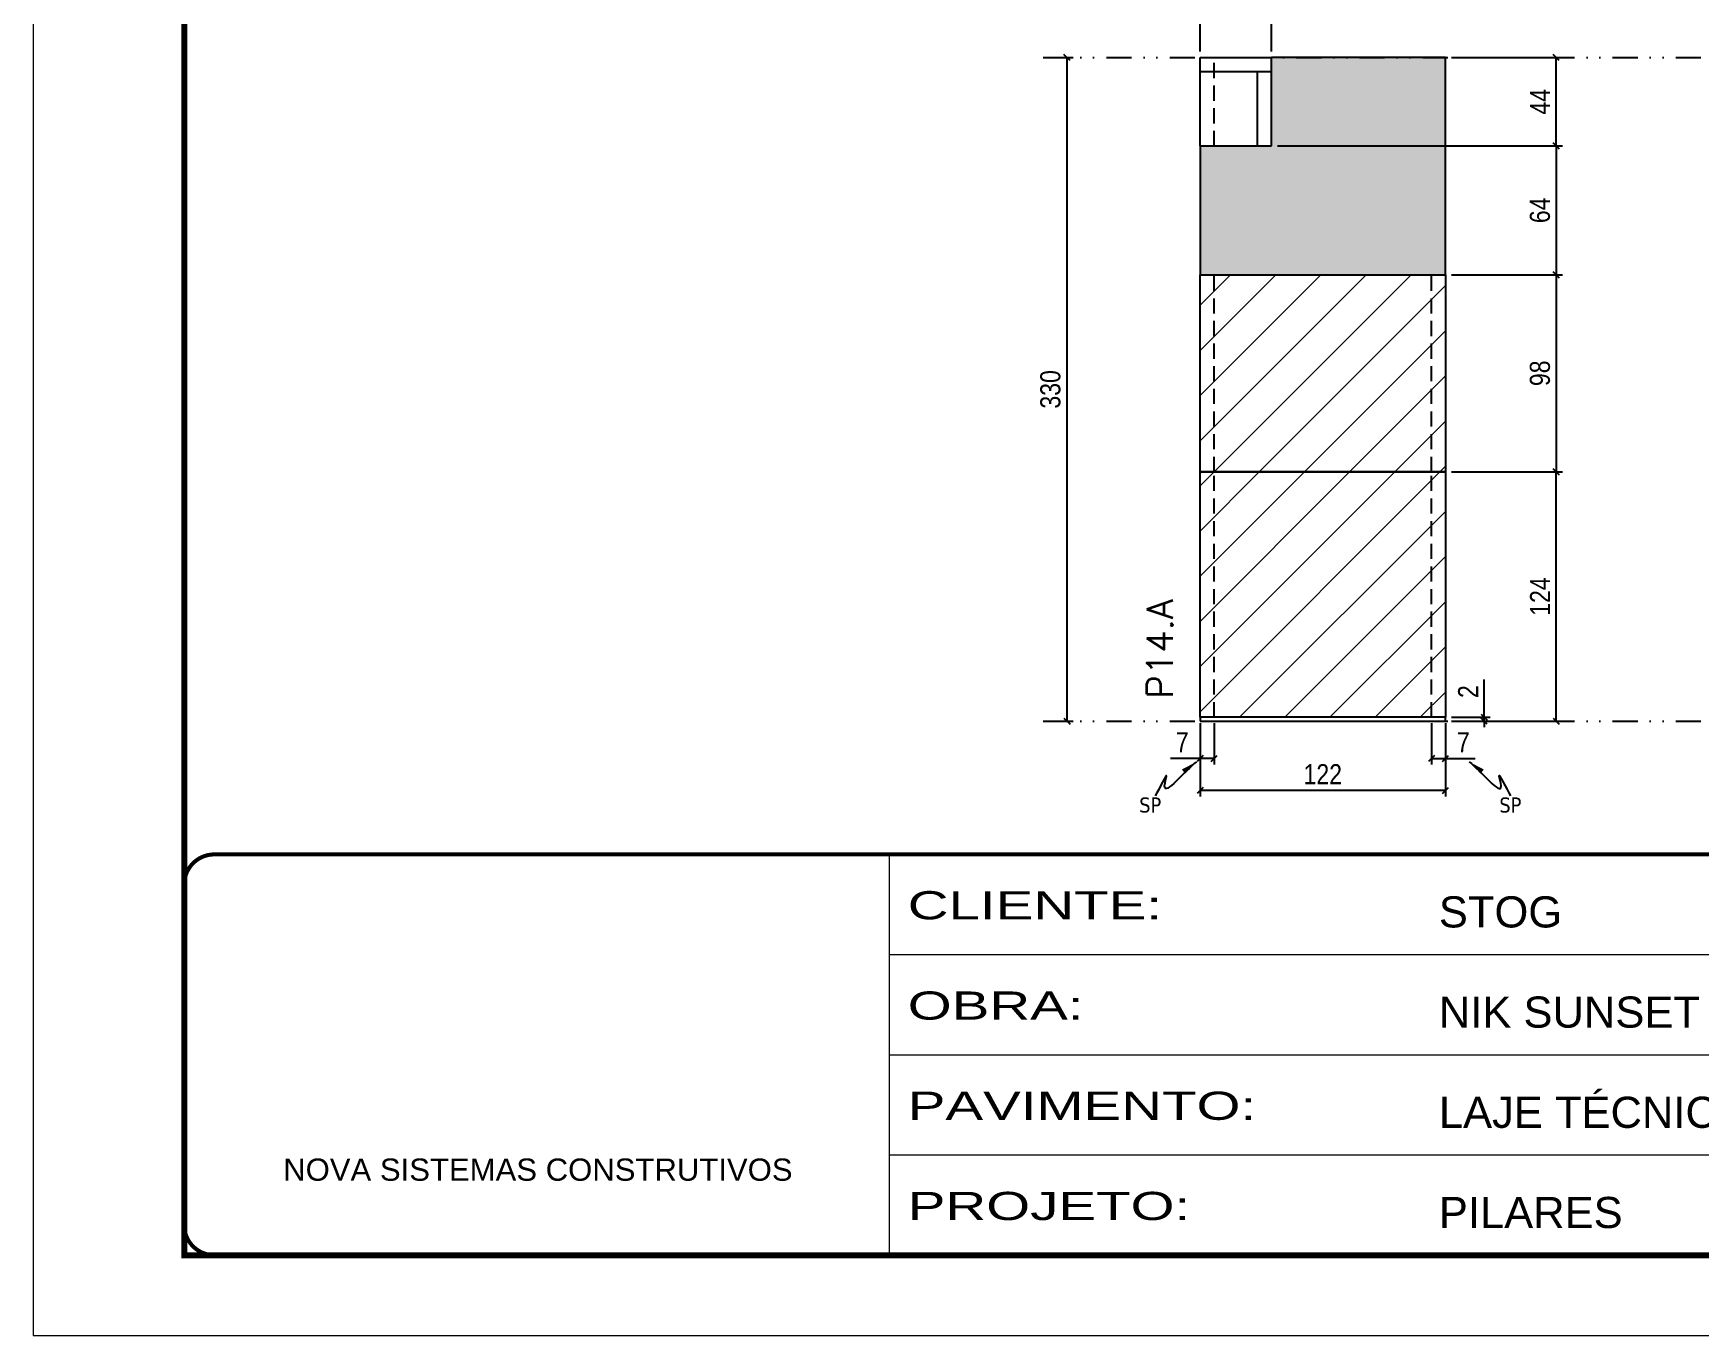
# Model space of a CAD drawing. Extents: x 808 to 7089, y -98 to 17032.
# Drawn here: x 5577 to 6405, y 12537 to 13184 of the extents above; entities that cross this region are included whole.
import ezdxf

# ---------------------------------------------------------------- set-up
doc = ezdxf.new("R2010")
doc.units = 0
for name, pattern in [('CONTINUO', [0]), ('DASHED', [0.75, 0.5, -0.25]), ('DIVIDE2', [0.625, 0.25, -0.125, 0, -0.125, 0, -0.125]), ('HIDDEN', [0.375, 0.25, -0.125])]:
    doc.linetypes.add(name, pattern=pattern)
for name, color, linetype in [('COTA', 241, 'Continuous'), ('Nível', 160, 'Continuous'), ('Painéis', 200, 'Continuous'), ('SARR_2.2x7', 40, 'Continuous'), ('Sarrafo de Pressão', 42, 'HIDDEN'), ('texto', 7, 'Continuous')]:
    doc.layers.add(name, color=color, linetype=linetype)
for name, color, linetype, lineweight in [('Folhas', 255, 'Continuous', 9), ('REAPROVEITAMENTO', 251, 'Continuous', 9), ('SARRAFO DE PRESSAO', 251, 'DASHED', 9), ('Texto Seção', 7, 'Continuous', 15)]:
    doc.layers.add(name, color=color, linetype=linetype, lineweight=lineweight)
doc.styles.add('ARIAL', font='arial.ttf')
doc.styles.add('COTA TECNICA', font='techl___.ttf', dxfattribs={"height": 10})
doc.styles.add('COTA TECNICA-50', font='techl___.ttf', dxfattribs={"height": 10})
doc.styles.add('REGUA-120', font='ROMANS.shx', dxfattribs={"height": 15})
doc.styles.get("Standard").update_dxf_attribs({"font": 'arial.ttf'})
doc.styles.add('Tecnologia', font='')
doc.styles.get('Tecnologia').set_extended_font_data('Forgotten Futurist')
doc.dimstyles.new('COTA PAINEL-50', dxfattribs={"dimtxt": 10, "dimasz": 3, "dimexe": 3, "dimexo": 3, "dimgap": 3, "dimtad": 1, "dimdec": 1, "dimzin": 12, "dimdsep": 46, "dimtxsty": 'COTA TECNICA-50', "dimblk1": 'OBLIQUE', "dimblk2": 'OBLIQUE', "dimsah": 1, "dimcen": 0.9, "dimclrd": 4, "dimclre": 4, "dimclrt": 240, "dimadec": 1, "dimazin": 3, "dimtfac": 1, "dimtdec": 1, "dimtmove": 0, "dimatfit": 3, "dimfxl": 1, "dimtolj": 1, "dimtzin": 12, "dimarcsym": 0})
doc.dimstyles.new('PAINEL', dxfattribs={"dimtxt": 10, "dimasz": 3, "dimexe": 3, "dimexo": 3, "dimgap": 3, "dimtad": 1, "dimdec": 1, "dimzin": 12, "dimdsep": 46, "dimtxsty": 'COTA TECNICA', "dimblk1": 'OBLIQUE', "dimblk2": 'OBLIQUE', "dimsah": 1, "dimcen": 0.9, "dimclrd": 4, "dimclre": 4, "dimclrt": 240, "dimadec": 1, "dimazin": 3, "dimtfac": 1, "dimtdec": 1, "dimtmove": 0, "dimatfit": 3, "dimfxl": 1, "dimtolj": 1, "dimtzin": 12, "dimarcsym": 0})
doc.dimstyles.get("Standard").update_dxf_attribs({"dimtxt": 0.18, "dimasz": 0.18, "dimexe": 0.18, "dimexo": 0.0625, "dimgap": 0.09, "dimtad": 0, "dimtih": 1, "dimtoh": 1, "dimdec": 4, "dimzin": 0, "dimdsep": 46, "dimtxsty": 'Standard', "dimcen": 0.09, "dimadec": 0, "dimazin": 0, "dimtfac": 1, "dimtdec": 4, "dimtofl": 0, "dimtmove": 0, "dimatfit": 3, "dimfxl": 1, "dimtolj": 1, "dimtzin": 0, "dimarcsym": 0})

# ---------------------------------------------------------------- blocks, each defined once
blk = doc.blocks.new('9999999999')
at = {"color": 30, "linetype": 'CONTINUO'}
for p, q in [((98564.56, 34230.21), (98564.56, 34429.45)), ((98564.56, 34379.64), (99583.98, 34379.64)), ((98564.56, 34329.83), (99487.98, 34329.83)), ((98564.56, 34280.02), (99487.98, 34280.02))]:
    blk.add_line(p, q, dxfattribs=at)
at = {"color": 30, "linetype": 'CONTINUO', "const_width": 2}
blk.add_lwpolyline([(99583.98, 34230.21), (99583.98, 34414.45, 0.414214), (99568.98, 34429.45), (98228.98, 34429.45, 0.414214), (98213.98, 34414.45), (98213.98, 34245.21, 0.414214), (98228.98, 34230.21), (99583.98, 34230.21)], format="xyb", dxfattribs=at)
at = {"layer": 'Folhas'}
blk.add_lwpolyline([(98138.98, 34190.21), (99623.98, 34190.21), (99623.98, 35240.21), (98138.98, 35240.21)], close=True, dxfattribs=at)
at = {"layer": 'Folhas', "color": 30, "const_width": 3}
blk.add_lwpolyline([(98213.98, 34230.21), (99583.98, 34230.21), (99583.98, 35200.21), (98213.98, 35200.21)], close=True, dxfattribs=at)
at = {"color": 7, "linetype": 'Continuous', "ltscale": 5, "style": 'ARIAL'}
for s, height, p in [('STOG', 15.483, (98837.68, 34393.13)), ('NIK SUNSET', 15.483, (98837.68, 34343.32)), ('LAJE TÉCNICA', 15.4829, (98837.68, 34293.51)), ('NOVA SISTEMAS CONSTRUTIVOS', 11.0592, (98263.19, 34267.21)), ('PILARES', 15.483, (98837.68, 34243.7))]:
    blk.add_text(s, height=height, dxfattribs=at).set_placement(p)
at = {"layer": 'Folhas', "color": 7, "style": 'Tecnologia', "width": 1.5}
for s, p in [('CLIENTE:', (98573.65, 34397.17)), ('OBRA:', (98573.65, 34347.31)), ('PAVIMENTO:', (98573.65, 34297.5)), ('PROJETO:', (98573.65, 34247.69))]:
    blk.add_text(s, height=14, dxfattribs=at).set_placement(p)
blk = doc.blocks.new('_Oblique')
at = {"color": 0, "linetype": 'ByBlock', "lineweight": -2}
blk.add_line((-0.5, -0.5), (0.5, 0.5), dxfattribs=at)
blk = doc.blocks.new('*D463')
at = {"layer": 'COTA', "color": 4, "lineweight": -2, "transparency": 16777216}
for p, q in [((6081.66, 13172.17), (6093.51, 13172.17)), ((6090.51, 12842.17), (6090.51, 13172.17)), ((6081.66, 12842.17), (6093.51, 12842.17))]:
    blk.add_line(p, q, dxfattribs=at)
at = {"layer": 'Defpoints', "color": 0, "transparency": 16777216}
for p in [(6078.66, 13172.17), (6090.51, 13172.17), (6078.66, 12842.17)]:
    blk.add_point(p, dxfattribs=at)
at = {"layer": 'COTA', "color": 4, "lineweight": -2, "transparency": 16777216, "xscale": 3, "yscale": 3, "zscale": 3}
for p, rotation in [((6090.51, 13172.17), 90), ((6090.51, 12842.17), 270)]:
    blk.add_blockref('_Oblique', p, dxfattribs=dict(at, rotation=rotation))
at = {"layer": 'COTA', "color": 240, "transparency": 16777216, "insert": (6082.29, 13007.17), "char_height": 10, "attachment_point": 5, "rotation": 90, "style": 'COTA TECNICA-50'}
blk.add_mtext('\\A1;330', dxfattribs=at)
blk = doc.blocks.new('*D435')
at = {"layer": 'COTA', "color": 4, "lineweight": -2, "transparency": 16777216}
for p, q in [((6156.66, 12841.17), (6156.66, 12804.8)), ((6278.66, 12841.17), (6278.66, 12804.8)), ((6278.66, 12807.8), (6156.66, 12807.8))]:
    blk.add_line(p, q, dxfattribs=at)
at = {"layer": 'Defpoints', "color": 0, "transparency": 16777216}
for p in [(6156.66, 12844.17), (6278.66, 12844.17), (6156.66, 12807.8)]:
    blk.add_point(p, dxfattribs=at)
at = {"layer": 'COTA', "color": 4, "lineweight": -2, "transparency": 16777216, "xscale": 3, "yscale": 3, "zscale": 3, "rotation": 180}
blk.add_blockref('_Oblique', (6156.66, 12807.8), dxfattribs=at)
at = {"layer": 'COTA', "color": 4, "lineweight": -2, "transparency": 16777216, "xscale": 3, "yscale": 3, "zscale": 3}
blk.add_blockref('_Oblique', (6278.66, 12807.8), dxfattribs=at)
at = {"layer": 'COTA', "color": 240, "transparency": 16777216, "insert": (6217.66, 12815.86), "char_height": 10, "attachment_point": 5, "style": 'COTA TECNICA'}
blk.add_mtext('\\A1;122', dxfattribs=at)
blk = doc.blocks.new('*D436')
at = {"layer": 'COTA', "color": 4, "lineweight": -2, "transparency": 16777216}
for p, q in [((6271.66, 12841.17), (6271.66, 12820.66)), ((6278.66, 12839.17), (6278.66, 12820.66)), ((6271.66, 12823.66), (6278.66, 12823.66)), ((6278.66, 12823.66), (6293.39, 12823.66))]:
    blk.add_line(p, q, dxfattribs=at)
at = {"layer": 'Defpoints', "color": 0, "transparency": 16777216}
for p in [(6271.66, 12844.17), (6278.66, 12842.17), (6278.66, 12823.66)]:
    blk.add_point(p, dxfattribs=at)
at = {"layer": 'COTA', "color": 4, "lineweight": -2, "transparency": 16777216, "xscale": 3, "yscale": 3, "zscale": 3, "rotation": 180}
blk.add_blockref('_Oblique', (6271.66, 12823.66), dxfattribs=at)
at = {"layer": 'COTA', "color": 4, "lineweight": -2, "transparency": 16777216, "xscale": 3, "yscale": 3, "zscale": 3}
blk.add_blockref('_Oblique', (6278.66, 12823.66), dxfattribs=at)
at = {"layer": 'COTA', "color": 240, "transparency": 16777216, "insert": (6287.53, 12831.73), "char_height": 10, "attachment_point": 5, "style": 'COTA TECNICA-50'}
blk.add_mtext('\\A1;7', dxfattribs=at)
blk = doc.blocks.new('*D437')
at = {"layer": 'COTA', "color": 4, "lineweight": -2, "transparency": 16777216}
for p, q in [((6163.66, 12841.17), (6163.66, 12820.66)), ((6156.66, 12839.17), (6156.66, 12820.66)), ((6156.66, 12823.66), (6141.93, 12823.66)), ((6163.66, 12823.66), (6156.66, 12823.66))]:
    blk.add_line(p, q, dxfattribs=at)
at = {"layer": 'Defpoints', "color": 0, "transparency": 16777216}
for p in [(6156.66, 12842.17), (6163.66, 12844.17), (6156.66, 12823.66)]:
    blk.add_point(p, dxfattribs=at)
at = {"layer": 'COTA', "color": 4, "lineweight": -2, "transparency": 16777216, "xscale": 3, "yscale": 3, "zscale": 3, "rotation": 180}
blk.add_blockref('_Oblique', (6156.66, 12823.66), dxfattribs=at)
at = {"layer": 'COTA', "color": 4, "lineweight": -2, "transparency": 16777216, "xscale": 3, "yscale": 3, "zscale": 3}
blk.add_blockref('_Oblique', (6163.66, 12823.66), dxfattribs=at)
at = {"layer": 'COTA', "color": 240, "transparency": 16777216, "insert": (6147.8, 12831.73), "char_height": 10, "attachment_point": 5, "style": 'COTA TECNICA-50'}
blk.add_mtext('\\A1;7', dxfattribs=at)
blk = doc.blocks.new('*D438')
at = {"layer": 'COTA', "color": 4, "linetype": 'ByBlock', "lineweight": -2, "transparency": 16777216}
for p, q in [((6281.66, 12966.17), (6336.75, 12966.17)), ((6333.75, 12842.17), (6333.75, 12966.17)), ((6281.66, 12842.17), (6336.75, 12842.17))]:
    blk.add_line(p, q, dxfattribs=at)
at = {"layer": 'Defpoints', "color": 0, "linetype": 'ByBlock', "transparency": 16777216}
for p in [(6278.66, 12966.17), (6333.75, 12966.17), (6278.66, 12842.17)]:
    blk.add_point(p, dxfattribs=at)
at = {"layer": 'COTA', "color": 4, "linetype": 'ByBlock', "lineweight": -2, "transparency": 16777216, "xscale": 3, "yscale": 3, "zscale": 3}
for p, rotation in [((6333.75, 12966.17), 90), ((6333.75, 12842.17), 270)]:
    blk.add_blockref('_Oblique', p, dxfattribs=dict(at, rotation=rotation))
at = {"layer": 'COTA', "color": 240, "linetype": 'ByBlock', "transparency": 16777216, "insert": (6325.67, 12904.17), "char_height": 10, "attachment_point": 5, "rotation": 90, "style": 'COTA TECNICA'}
blk.add_mtext('\\A1;124', dxfattribs=at)
blk = doc.blocks.new('*D439')
at = {"layer": 'COTA', "color": 4, "lineweight": -2, "transparency": 16777216}
for p, q in [((6297.92, 12844.17), (6297.92, 12862.97)), ((6281.66, 12844.17), (6300.92, 12844.17)), ((6281.66, 12842.17), (6300.92, 12842.17)), ((6297.92, 12842.17), (6297.92, 12844.17)), ((6297.92, 12842.17), (6297.92, 12839.17))]:
    blk.add_line(p, q, dxfattribs=at)
at = {"layer": 'Defpoints', "color": 0, "transparency": 16777216}
for p in [(6278.66, 12844.17), (6278.66, 12842.17), (6297.92, 12842.17)]:
    blk.add_point(p, dxfattribs=at)
at = {"layer": 'COTA', "color": 4, "lineweight": -2, "transparency": 16777216, "xscale": 3, "yscale": 3, "zscale": 3}
for p, rotation in [((6297.92, 12844.17), 270), ((6297.92, 12842.17), 90)]:
    blk.add_blockref('_Oblique', p, dxfattribs=dict(at, rotation=rotation))
at = {"layer": 'COTA', "color": 240, "transparency": 16777216, "insert": (6289.92, 12856.91), "char_height": 10, "attachment_point": 5, "rotation": 90, "style": 'COTA TECNICA-50'}
blk.add_mtext('\\A1;2', dxfattribs=at)
blk = doc.blocks.new('*D440')
at = {"layer": 'COTA', "color": 4, "linetype": 'ByBlock', "lineweight": -2, "transparency": 16777216}
for p, q in [((6281.66, 12966.17), (6336.75, 12966.17)), ((6333.75, 12842.17), (6333.75, 12966.17)), ((6281.66, 12842.17), (6336.75, 12842.17))]:
    blk.add_line(p, q, dxfattribs=at)
at = {"layer": 'Defpoints', "color": 0, "linetype": 'ByBlock', "transparency": 16777216}
for p in [(6278.66, 12966.17), (6333.75, 12966.17), (6278.66, 12842.17)]:
    blk.add_point(p, dxfattribs=at)
at = {"layer": 'COTA', "color": 4, "linetype": 'ByBlock', "lineweight": -2, "transparency": 16777216, "xscale": 3, "yscale": 3, "zscale": 3}
for p, rotation in [((6333.75, 12966.17), 90), ((6333.75, 12842.17), 270)]:
    blk.add_blockref('_Oblique', p, dxfattribs=dict(at, rotation=rotation))
at = {"layer": 'COTA', "color": 240, "linetype": 'ByBlock', "transparency": 16777216, "insert": (6325.67, 12904.17), "char_height": 10, "attachment_point": 5, "rotation": 90, "style": 'COTA TECNICA'}
blk.add_mtext('\\A1;124', dxfattribs=at)
blk = doc.blocks.new('*D441')
at = {"layer": 'COTA', "color": 4, "lineweight": -2, "transparency": 16777216}
for p, q in [((6281.66, 13064.17), (6336.75, 13064.17)), ((6333.75, 13064.17), (6333.75, 12966.17)), ((6281.66, 12966.17), (6336.75, 12966.17))]:
    blk.add_line(p, q, dxfattribs=at)
at = {"layer": 'Defpoints', "color": 0, "transparency": 16777216}
for p in [(6278.66, 13064.17), (6278.66, 12966.17), (6333.75, 12966.17)]:
    blk.add_point(p, dxfattribs=at)
at = {"layer": 'COTA', "color": 4, "lineweight": -2, "transparency": 16777216, "xscale": 3, "yscale": 3, "zscale": 3}
for p, rotation in [((6333.75, 13064.17), 90), ((6333.75, 12966.17), 270)]:
    blk.add_blockref('_Oblique', p, dxfattribs=dict(at, rotation=rotation))
at = {"layer": 'COTA', "color": 240, "transparency": 16777216, "insert": (6325.64, 13015.17), "char_height": 10, "attachment_point": 5, "rotation": 90, "style": 'COTA TECNICA-50'}
blk.add_mtext('\\A1;98', dxfattribs=at)
blk = doc.blocks.new('*D473')
at = {"layer": 'COTA', "color": 4, "lineweight": -2, "transparency": 16777216}
for p, q in [((6281.66, 13172.17), (6336.75, 13172.17)), ((6333.75, 13128.17), (6333.75, 13172.17)), ((6195.16, 13128.17), (6336.75, 13128.17))]:
    blk.add_line(p, q, dxfattribs=at)
at = {"layer": 'Defpoints', "color": 0, "transparency": 16777216}
for p in [(6278.66, 13172.17), (6333.75, 13172.17), (6192.16, 13128.17)]:
    blk.add_point(p, dxfattribs=at)
at = {"layer": 'COTA', "color": 4, "lineweight": -2, "transparency": 16777216, "xscale": 3, "yscale": 3, "zscale": 3}
for p, rotation in [((6333.75, 13172.17), 90), ((6333.75, 13128.17), 270)]:
    blk.add_blockref('_Oblique', p, dxfattribs=dict(at, rotation=rotation))
at = {"layer": 'COTA', "color": 240, "transparency": 16777216, "insert": (6325.67, 13150.17), "char_height": 10, "attachment_point": 5, "rotation": 90, "style": 'COTA TECNICA'}
blk.add_mtext('\\A1;44', dxfattribs=at)
blk = doc.blocks.new('*D474')
at = {"layer": 'COTA', "color": 4, "lineweight": -2, "transparency": 16777216}
for p, q in [((6200.52, 13128.17), (6336.75, 13128.17)), ((6333.75, 13128.17), (6333.75, 13064.17)), ((6281.66, 13064.17), (6336.75, 13064.17))]:
    blk.add_line(p, q, dxfattribs=at)
at = {"layer": 'Defpoints', "color": 0, "transparency": 16777216}
for p in [(6197.52, 13128.17), (6278.66, 13064.17), (6333.75, 13064.17)]:
    blk.add_point(p, dxfattribs=at)
at = {"layer": 'COTA', "color": 4, "lineweight": -2, "transparency": 16777216, "xscale": 3, "yscale": 3, "zscale": 3}
for p, rotation in [((6333.75, 13128.17), 90), ((6333.75, 13064.17), 270)]:
    blk.add_blockref('_Oblique', p, dxfattribs=dict(at, rotation=rotation))
at = {"layer": 'COTA', "color": 240, "transparency": 16777216, "insert": (6325.64, 13096.17), "char_height": 10, "attachment_point": 5, "rotation": 90, "style": 'COTA TECNICA'}
blk.add_mtext('\\A1;64', dxfattribs=at)
blk = doc.blocks.new('*D475')
at = {"layer": 'COTA', "color": 4, "lineweight": -2, "transparency": 16777216}
for p, q in [((6156.66, 13175.17), (6156.66, 13198.55)), ((6192.16, 13175.17), (6192.16, 13198.55)), ((6156.66, 13195.55), (6192.16, 13195.55))]:
    blk.add_line(p, q, dxfattribs=at)
at = {"layer": 'Defpoints', "color": 0, "transparency": 16777216}
for p in [(6192.16, 13195.55), (6156.66, 13172.17), (6192.16, 13172.17)]:
    blk.add_point(p, dxfattribs=at)
at = {"layer": 'COTA', "color": 4, "lineweight": -2, "transparency": 16777216, "xscale": 3, "yscale": 3, "zscale": 3, "rotation": 180}
blk.add_blockref('_Oblique', (6156.66, 13195.55), dxfattribs=at)
at = {"layer": 'COTA', "color": 4, "lineweight": -2, "transparency": 16777216, "xscale": 3, "yscale": 3, "zscale": 3}
blk.add_blockref('_Oblique', (6192.16, 13195.55), dxfattribs=at)
at = {"layer": 'COTA', "color": 240, "transparency": 16777216, "insert": (6174.41, 13203.77), "char_height": 10, "attachment_point": 5, "style": 'COTA TECNICA'}
blk.add_mtext('\\A1;35.5', dxfattribs=at)

msp = doc.modelspace()

# ---------------------------------------------------------------- hatches: boundary and pattern name
at = {"layer": 'COTA', "linetype": 'ByBlock'}
h = msp.add_hatch(dxfattribs=at)
h.set_pattern_fill('AR-CONC', color=256, scale=0.03)
h.paths.add_polyline_path([(6192.16, 13172.17), (6192.16, 13128.17), (6156.66, 13128.17), (6156.66, 13064.17), (6278.66, 13064.17), (6278.66, 13172.17)])
at = {"layer": 'REAPROVEITAMENTO'}
h = msp.add_hatch(dxfattribs=at)
h.set_pattern_fill('ANSI31', color=256, scale=5)
h.paths.add_polyline_path([(6278.66, 13064.17), (6156.66, 13064.17), (6156.66, 12966.17), (6278.66, 12966.17)])
h = msp.add_hatch(dxfattribs=at)
h.set_pattern_fill('ANSI31', color=256, scale=5)
h.paths.add_polyline_path([(6278.66, 12966.17), (6156.66, 12966.17), (6156.66, 12844.17), (6278.66, 12844.17)])

# ---------------------------------------------------------------- linework, layer by layer
at = {"layer": 'COTA', "linetype": 'ByBlock'}
for p, q in [((6278.66, 13172.17), (6192.16, 13172.17)), ((6278.66, 13064.17), (6278.66, 13172.17)), ((6156.66, 13128.17), (6156.66, 13064.17))]:
    msp.add_line(p, q, dxfattribs=at)
at = {"layer": 'Nível', "color": 4, "linetype": 'DIVIDE2', "ltscale": 50}
for p, q in [((6078.66, 13172.17), (7021.67, 13172.17)), ((6078.66, 12842.17), (7021.67, 12842.17))]:
    msp.add_line(p, q, dxfattribs=at)
at = {"layer": 'Painéis'}
for p, q in [((6156.66, 13128.17), (6156.66, 13172.17)), ((6156.66, 13172.17), (6192.16, 13172.17)), ((6192.16, 13128.17), (6192.16, 13172.17)), ((6156.66, 13128.17), (6192.16, 13128.17)), ((6156.66, 12966.17), (6156.66, 13064.17)), ((6156.66, 13064.17), (6278.66, 13064.17)), ((6156.66, 13064.17), (6278.66, 13064.17)), ((6156.66, 13064.17), (6156.66, 13064.17)), ((6278.66, 13064.17), (6278.66, 12966.17)), ((6278.66, 13064.17), (6278.66, 13064.17)), ((6278.66, 12966.17), (6156.66, 12966.17))]:
    msp.add_line(p, q, dxfattribs=at)
for points in [[(6156.66, 12966.17), (6278.66, 12966.17), (6278.66, 12844.17), (6156.66, 12844.17)], [(6156.66, 12842.17), (6278.66, 12842.17), (6278.66, 12844.17), (6156.66, 12844.17)]]:
    msp.add_lwpolyline(points, close=True, dxfattribs=at)
at = {"layer": 'SARR_2.2x7'}
for p, q in [((6156.66, 13165.17), (6192.16, 13165.17)), ((6185.16, 13128.17), (6185.16, 13165.17))]:
    msp.add_line(p, q, dxfattribs=at)
at = {"layer": 'Sarrafo de Pressão', "ltscale": 30}
for p, q in [((6163.66, 13128.17), (6163.66, 13172.17)), ((6163.66, 12966.17), (6163.66, 13064.17)), ((6163.66, 13064.17), (6163.66, 13064.17)), ((6271.66, 12966.17), (6271.66, 13064.17)), ((6271.66, 13064.17), (6271.66, 13064.17)), ((6163.66, 12844.17), (6163.66, 12966.17)), ((6271.66, 12844.17), (6271.66, 12966.17))]:
    msp.add_line(p, q, dxfattribs=at)

# ---------------------------------------------------------------- block references
at = {"layer": 'SARRAFO DE PRESSAO', "color": 6, "linetype": 'ByBlock'}
msp.add_blockref('9999999999', (-92562.31, -21653.45), dxfattribs=at)

# ---------------------------------------------------------------- texts
at = {"layer": 'texto', "color": 0, "char_height": 7.5, "attachment_point": 5}
for insert in [(6131.89, 12800.49), (6310.91, 12800.49)]:
    msp.add_mtext('{\\fTahoma|b0|i0|c0|p34;\\C4;SP}', dxfattribs=dict(at, insert=insert))
at = {"layer": 'Texto Seção', "insert": (6143.19, 12853.42), "char_height": 13, "width": 285.3299, "attachment_point": 7, "rotation": 90, "style": 'REGUA-120'}
msp.add_mtext('P14.A', dxfattribs=at)

# ---------------------------------------------------------------- dimensions: what is measured, and where the dimension line sits
at = {"layer": 'COTA'}
for base, p1, p2, dimstyle, picture, middle in [((6192.16, 13195.55), (6156.66, 13172.17), (6192.16, 13172.17), 'PAINEL', '*D475', (6174.41, 13203.77)), ((6278.66, 12823.66), (6271.66, 12844.17), (6278.66, 12842.17), 'COTA PAINEL-50', '*D436', (6287.53, 12831.73))]:
    dim = msp.add_linear_dim(base=base, p1=p1, p2=p2, dimstyle=dimstyle, dxfattribs=at)
    dim.commit()
    dim.dimension.update_dxf_attribs({"geometry": picture, "text_midpoint": middle})
for base, p1, p2, angle, dimstyle, picture, middle in [((6090.51, 13172.17), (6078.66, 12842.17), (6078.66, 13172.17), 90, 'COTA PAINEL-50', '*D463', (6082.29, 13007.17)), ((6333.75, 13172.17), (6192.16, 13128.17), (6278.66, 13172.17), 90, 'PAINEL', '*D473', (6325.67, 13150.17)), ((6333.75, 13064.17), (6197.52, 13128.17), (6278.66, 13064.17), 90, 'PAINEL', '*D474', (6325.64, 13096.17)), ((6333.75, 12966.17), (6278.66, 13064.17), (6278.66, 12966.17), 90, 'COTA PAINEL-50', '*D441', (6325.64, 13015.17)), ((6156.66, 12823.66), (6163.66, 12844.17), (6156.66, 12842.17), 180, 'COTA PAINEL-50', '*D437', (6147.8, 12831.73))]:
    dim = msp.add_linear_dim(base=base, p1=p1, p2=p2, angle=angle, dimstyle=dimstyle, dxfattribs=at)
    dim.commit()
    dim.dimension.update_dxf_attribs({"geometry": picture, "text_midpoint": middle})
at = {"layer": 'COTA', "linetype": 'ByBlock'}
for picture in ['*D438', '*D440']:
    dim = msp.add_aligned_dim(p1=(6278.66, 12842.17), p2=(6278.66, 12966.17), distance=-55.08, dimstyle='PAINEL', dxfattribs=at)
    dim.commit()
    dim.dimension.update_dxf_attribs({"geometry": picture, "text_midpoint": (6325.67, 12904.17)})
at = {"layer": 'COTA'}
dim = msp.add_linear_dim(base=(6297.92, 12842.17), p1=(6278.66, 12844.17), p2=(6278.66, 12842.17), angle=90, dimstyle='COTA PAINEL-50', dxfattribs=at)
dim.commit()
dim.dimension.update_dxf_attribs({"geometry": '*D439', "text_midpoint": (6297.92, 12856.91), "dimtype": 160})
dim = msp.add_linear_dim(base=(6156.66, 12807.8), p1=(6278.66, 12844.17), p2=(6156.66, 12844.17), angle=180, dimstyle='PAINEL', override={"dimarcsym": 2}, dxfattribs=at)
dim.commit()
dim.dimension.update_dxf_attribs({"geometry": '*D435', "text_midpoint": (6217.66, 12815.86)})

# ---------------------------------------------------------------- leaders
at = {"layer": 'COTA', "path_type": 1}
for points in [[(6154.83, 12821.98), (6139.05, 12810.15), (6139.97, 12814.96), (6134.42, 12805.18)], [(6290.49, 12821.98), (6306.28, 12810.15), (6305.35, 12814.96), (6310.91, 12805.18)]]:
    msp.add_leader(points, dimstyle='Standard', override={"dimasz": 8}, dxfattribs=at)

doc.saveas('drawing.dxf')
